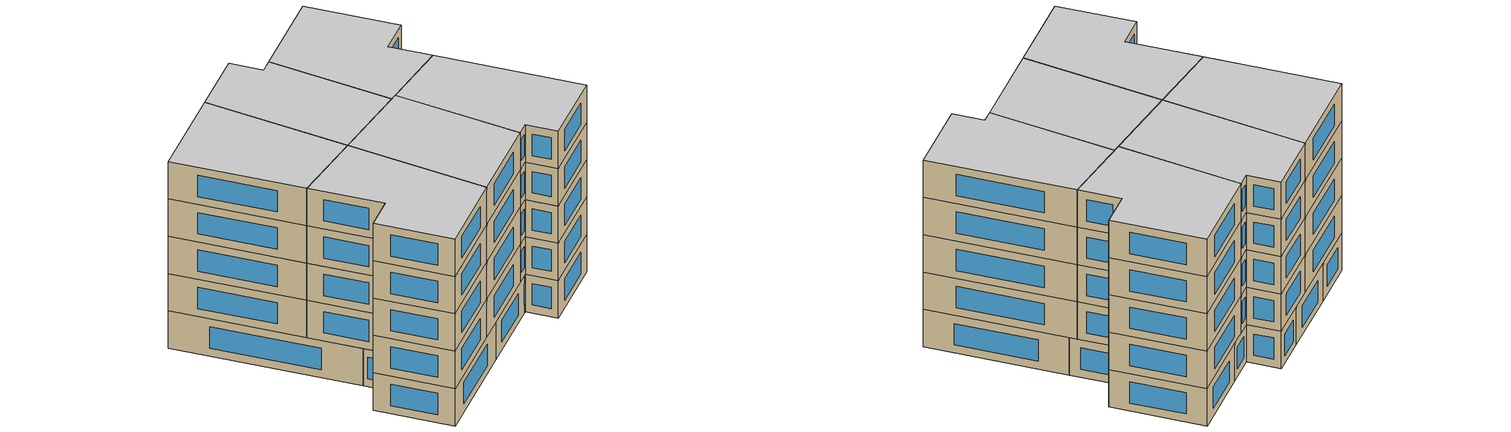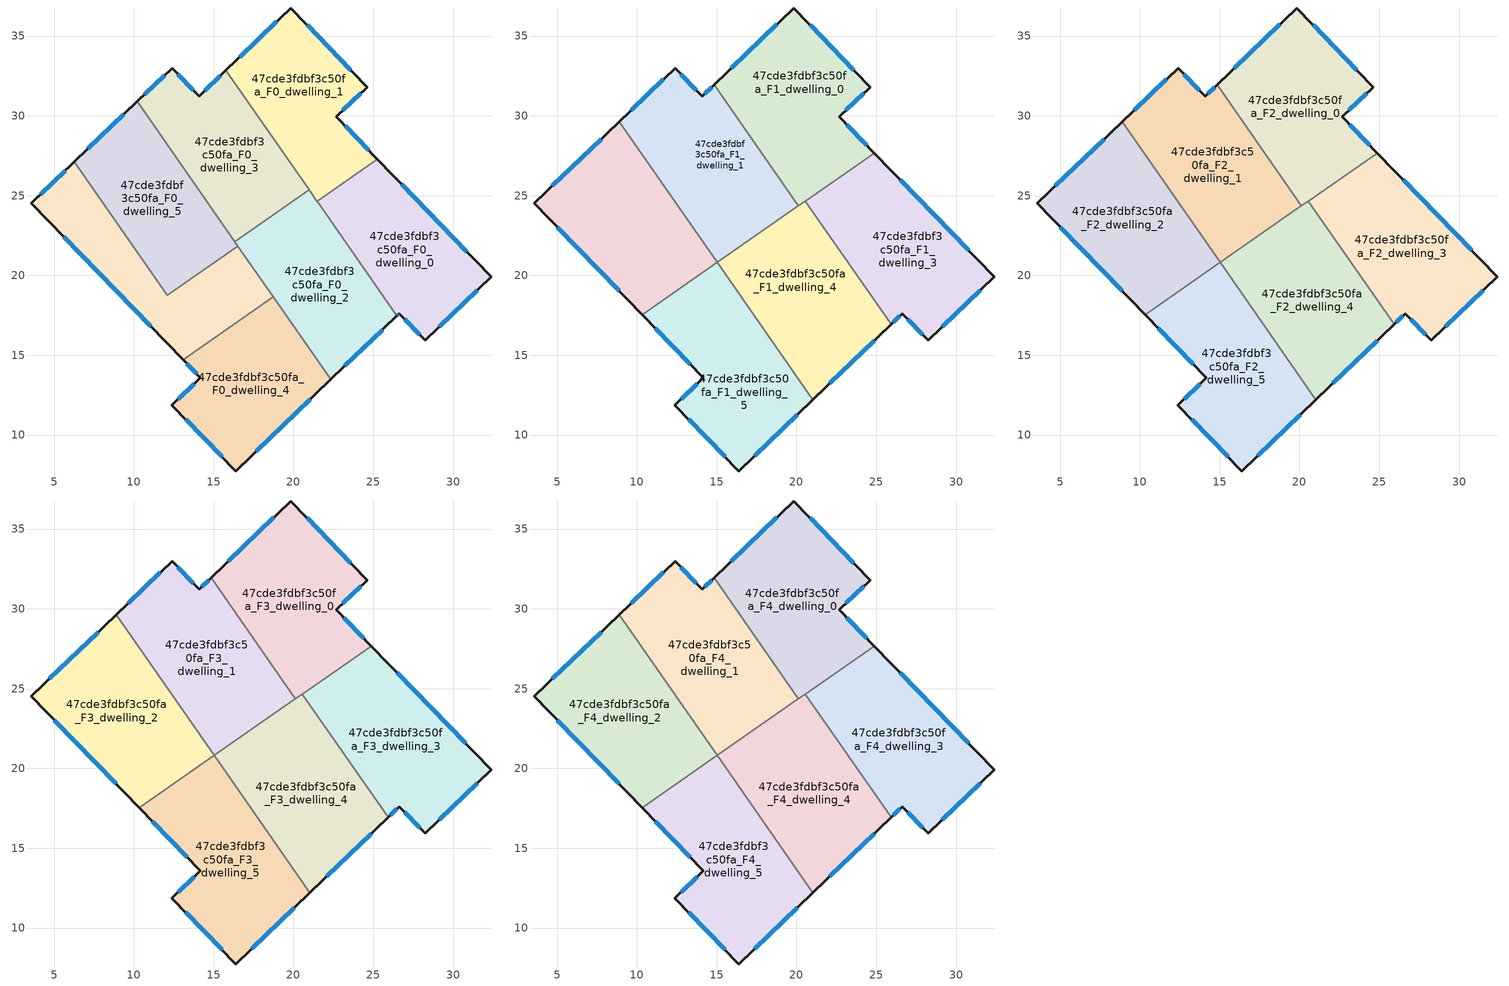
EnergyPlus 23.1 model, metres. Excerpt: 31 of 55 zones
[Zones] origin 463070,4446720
47cde3fdbf3c50fa_F0_dwelling_0
 floor ground (EU_floor_Construction): 25.25,27.29 32.39,19.92 28.25,15.94 26.63,17.61 26.48,17.47 21.47,24.66 z0
 wall outside (EU_wall_Construction): 26.48,17.47 26.63,17.61 28.25,15.94 32.39,19.92 25.25,27.29 z0:3
 wall to 47cde3fdbf3c50fa_F0_dwelling_1 (EU_wall_Construction): 25.25,27.29 21.47,24.66 z0:3
 wall to 47cde3fdbf3c50fa_F0_dwelling_2 (EU_wall_Construction): 21.47,24.66 26.48,17.47 z0:3
 window (EU_Window_Construction): 26.98,17.25 27.9,16.3 / 26.51,17.5 26.6,17.58 / 30.86,21.49 26.78,25.71 / 29.14,16.79 31.5,19.06 z0.64:2.36
47cde3fdbf3c50fa_F0_dwelling_1
 floor ground (EU_floor_Construction): 24.62,31.81 22.68,29.94 25.25,27.29 21.47,24.66 15.77,32.85 19.83,36.76 z0
 wall outside (EU_wall_Construction): 25.25,27.29 22.68,29.94 24.62,31.81 19.83,36.76 15.77,32.85 z0:3
 wall to 47cde3fdbf3c50fa_F0_dwelling_3 (EU_wall_Construction): 15.77,32.85 20.99,25.36 z0:3
 wall to 47cde3fdbf3c50fa_F0_dwelling_2 (EU_wall_Construction): 20.98,25.36 21.47,24.65 z0:3
 window (EU_Window_Construction): 18.96,35.92 16.64,33.69 / 23.6,32.87 20.86,35.7 / 23.1,30.34 24.21,31.41 / 24.7,27.85 23.23,29.37 z0.64:2.36
47cde3fdbf3c50fa_F0_dwelling_2
 floor ground (EU_floor_Construction): 20.98,25.36 26.48,17.47 22.34,13.48 16.33,22.12 z0
 wall outside (EU_wall_Construction): 22.34,13.48 26.48,17.47 z0:3
 wall to 47cde3fdbf3c50fa_F0_dwelling_3 (EU_wall_Construction): 20.98,25.36 16.33,22.12 z0:3
 wall to 47cde3fdbf3c50fa_F0_dwelling_4 (EU_wall_Construction): 18.74,18.66 22.34,13.48 z0:3
 wall to 47cde3fdbf3c50fa_F0_dwelling_6 (EU_wall_Construction): 16.52,21.84 18.74,18.66 z0:3
 wall to 47cde3fdbf3c50fa_F0_dwelling_5 (EU_wall_Construction): 16.33,22.12 16.52,21.84 z0:3
 window (EU_Window_Construction): 23.23,14.34 25.59,16.61 z0.64:2.36
 ceiling adiabatic (EU_roof_Construction): 25.92,16.93 20.55,24.66 16.52,21.85 22.34,13.48 z3
47cde3fdbf3c50fa_F0_dwelling_3
 floor ground (EU_floor_Construction): 15.77,32.85 20.98,25.36 16.33,22.12 10.21,30.9 12.39,33 14.1,31.24 z0
 wall outside (EU_wall_Construction): 15.77,32.85 14.1,31.24 12.39,33 10.21,30.9 z0:3
 wall to 47cde3fdbf3c50fa_F0_dwelling_5 (EU_wall_Construction): 10.21,30.9 16.33,22.12 z0:3
 window (EU_Window_Construction): 11.93,32.55 10.68,31.35 / 13.73,31.61 12.76,32.62 / 15.41,32.5 14.45,31.58 z0.64:2.36
47cde3fdbf3c50fa_F0_dwelling_4
 floor ground (EU_floor_Construction): 18.74,18.66 22.34,13.48 16.38,7.75 12.38,11.88 14.17,13.6 13.08,14.72 z0
 wall outside (EU_wall_Construction): 13.08,14.72 14.17,13.6 12.38,11.88 16.38,7.75 22.34,13.48 z0:3
 wall to 47cde3fdbf3c50fa_F0_dwelling_6 (EU_wall_Construction): 18.74,18.66 13.08,14.72 z0:3
 window (EU_Window_Construction): 17.66,8.98 21.06,12.26 / 13.24,10.99 15.53,8.63 / 13.79,13.23 12.77,12.25 / 13.32,14.48 13.94,13.84 z0.64:2.36
47cde3fdbf3c50fa_F0_dwelling_5
 floor ground (EU_floor_Construction): 10.21,30.9 16.52,21.84 12.1,18.77 6.28,27.13 z0
 wall outside (EU_wall_Construction): 10.21,30.9 6.28,27.13 z0:3
 wall to 47cde3fdbf3c50fa_F0_dwelling_6 (EU_wall_Construction): 6.28,27.13 12.1,18.77 16.52,21.84 z0:3
 window (EU_Window_Construction): 9.37,30.09 7.12,27.94 z0.64:2.36
47cde3fdbf3c50fa_F0_dwelling_6
 floor ground (EU_floor_Construction): 16.52,21.84 18.74,18.66 13.08,14.72 3.57,24.53 6.28,27.13 12.1,18.77 z0
 wall outside (EU_wall_Construction): 6.28,27.13 3.57,24.53 13.08,14.72 z0:3
 window (EU_Window_Construction): 5.61,22.43 11.05,16.82 / 5.7,26.57 4.15,25.09 z0.64:2.36
 ceiling adiabatic (EU_roof_Construction): 18.74,18.66 16.52,21.84 15.05,20.82 17.27,17.63 z3; 12.1,18.77 6.28,27.13 3.57,24.53 10.34,17.55 z3
47cde3fdbf3c50fa_F1_dwelling_0
 floor to 47cde3fdbf3c50fa_F0_dwelling_1 (EU_floor_Construction): 24.62,31.81 22.68,29.94 24.88,27.67 21.17,25.09 15.77,32.85 19.83,36.76 z3
 floor to 47cde3fdbf3c50fa_F0_dwelling_3 (EU_floor_Construction): 15.77,32.85 20.98,25.36 19.94,24.63 14.84,31.95 z3
 floor to 47cde3fdbf3c50fa_F0_dwelling_2 (EU_floor_Construction): 20.98,25.36 21.17,25.09 20.12,24.36 19.94,24.63 z3
 wall outside (EU_wall_Construction): 24.88,27.67 22.68,29.94 24.62,31.81 19.83,36.76 14.84,31.95 z3:6
 wall to 47cde3fdbf3c50fa_F1_dwelling_1 (EU_wall_Construction): 14.84,31.95 20.12,24.36 z3:6
 wall to 47cde3fdbf3c50fa_F1_dwelling_3 (EU_wall_Construction): 20.55,24.65 24.88,27.67 z3:6
 wall to 47cde3fdbf3c50fa_F1_dwelling_4 (EU_wall_Construction): 20.12,24.36 20.55,24.65 z3:6
 window (EU_Window_Construction): 24.41,28.16 23.15,29.45 / 18.76,35.73 15.91,32.98 / 23.6,32.87 20.86,35.7 / 23.1,30.34 24.21,31.41 z3.64:5.36
47cde3fdbf3c50fa_F1_dwelling_1
 floor to 47cde3fdbf3c50fa_F0_dwelling_3 (EU_floor_Construction): 14.84,31.95 19.94,24.63 16.33,22.12 10.21,30.9 12.39,33 14.1,31.24 z3
 floor to 47cde3fdbf3c50fa_F0_dwelling_5 (EU_floor_Construction): 10.21,30.9 16.52,21.85 15.04,20.82 8.9,29.64 z3
 floor to 47cde3fdbf3c50fa_F0_dwelling_2 (EU_floor_Construction): 19.94,24.63 20.12,24.36 16.52,21.85 16.33,22.12 z3
 wall outside (EU_wall_Construction): 14.84,31.95 14.1,31.24 12.39,33 8.9,29.64 z3:6
 wall to 47cde3fdbf3c50fa_F1_dwelling_2 (EU_wall_Construction): 8.9,29.64 15.04,20.82 z3:6
 wall to 47cde3fdbf3c50fa_F1_dwelling_4 (EU_wall_Construction): 15.05,20.82 20.12,24.36 z3:6
 window (EU_Window_Construction): 11.64,32.28 9.65,30.36 / 13.73,31.61 12.76,32.62 / 14.68,31.8 14.25,31.39 z3.64:5.36
47cde3fdbf3c50fa_F1_dwelling_2
 floor to 47cde3fdbf3c50fa_F0_dwelling_5 (EU_floor_Construction): 8.9,29.64 15.04,20.82 12.1,18.77 6.28,27.13 z3
 floor adiabatic (EU_floor_Construction): 6.28,27.13 12.1,18.77 10.34,17.55 3.57,24.53 z3
 wall outside (EU_wall_Construction): 8.9,29.64 3.57,24.53 10.34,17.55 z3:6
 wall to 47cde3fdbf3c50fa_F1_dwelling_5 (EU_wall_Construction): 10.34,17.55 15.04,20.82 z3:6
 window (EU_Window_Construction): 5.02,23.03 8.89,19.04 / 7.76,28.55 4.71,25.62 z3.64:5.36
47cde3fdbf3c50fa_F1_dwelling_3
 floor to 47cde3fdbf3c50fa_F0_dwelling_0 (EU_floor_Construction): 25.25,27.29 32.39,19.92 28.25,15.94 26.63,17.61 26.48,17.47 21.47,24.66 z3
 floor to 47cde3fdbf3c50fa_F0_dwelling_2 (EU_floor_Construction): 21.17,25.09 26.48,17.47 25.92,16.93 20.55,24.66 z3
 floor to 47cde3fdbf3c50fa_F0_dwelling_1 (EU_floor_Construction): 24.88,27.67 25.25,27.29 21.47,24.66 21.17,25.09 z3
 wall outside (EU_wall_Construction): 25.92,16.93 26.63,17.61 28.25,15.94 32.39,19.92 24.88,27.67 z3:6
 wall to 47cde3fdbf3c50fa_F1_dwelling_4 (EU_wall_Construction): 20.55,24.66 25.92,16.93 z3:6
 window (EU_Window_Construction): 30.78,21.58 26.49,26.01 / 29.14,16.79 31.5,19.06 / 26.98,17.25 27.9,16.3 / 26.08,17.08 26.48,17.47 z3.64:5.36
47cde3fdbf3c50fa_F1_dwelling_4
 floor to 47cde3fdbf3c50fa_F0_dwelling_4 (EU_floor_Construction): 18.74,18.66 22.34,13.48 21.03,12.23 17.27,17.63 z3
 floor adiabatic (EU_floor_Construction): 20.55,24.66 25.92,16.93 21.03,12.23 22.34,13.48 18.74,18.66 17.27,17.63 15.05,20.82 z3
 wall outside (EU_wall_Construction): 21.03,12.23 25.92,16.93 z3:6
 wall to 47cde3fdbf3c50fa_F1_dwelling_5 (EU_wall_Construction): 15.05,20.82 21.03,12.23 z3:6
 window (EU_Window_Construction): 22.08,13.23 24.88,15.92 z3.64:5.36
47cde3fdbf3c50fa_F1_dwelling_5
 floor to 47cde3fdbf3c50fa_F0_dwelling_4 (EU_floor_Construction): 17.27,17.63 21.03,12.23 16.38,7.75 12.38,11.88 14.17,13.6 13.08,14.72 z3
 floor to 47cde3fdbf3c50fa_F0_dwelling_6 (EU_floor_Construction): 15.05,20.82 17.27,17.63 13.08,14.72 10.34,17.55 z3
 wall outside (EU_wall_Construction): 10.34,17.55 14.17,13.6 12.38,11.88 16.38,7.75 21.03,12.23 z3:6
 window (EU_Window_Construction): 11.16,16.7 13.35,14.44 / 17.38,8.71 20.04,11.27 / 13.24,10.99 15.53,8.63 / 13.79,13.23 12.77,12.25 z3.64:5.36
47cde3fdbf3c50fa_F2_dwelling_0
 floor to 47cde3fdbf3c50fa_F1_dwelling_0 (EU_floor_Construction): 24.62,31.81 22.68,29.94 24.88,27.67 20.12,24.36 14.84,31.95 19.83,36.76 z6
 wall outside (EU_wall_Construction): 24.88,27.67 22.68,29.94 24.62,31.81 19.83,36.76 14.84,31.95 z6:9
 wall to 47cde3fdbf3c50fa_F2_dwelling_1 (EU_wall_Construction): 14.84,31.95 20.12,24.36 z6:9
 wall to 47cde3fdbf3c50fa_F2_dwelling_3 (EU_wall_Construction): 20.55,24.65 24.88,27.67 z6:9
 wall to 47cde3fdbf3c50fa_F2_dwelling_4 (EU_wall_Construction): 20.12,24.36 20.55,24.65 z6:9
 window (EU_Window_Construction): 24.41,28.16 23.15,29.45 / 18.76,35.73 15.91,32.98 / 23.6,32.87 20.86,35.7 / 23.1,30.34 24.21,31.41 z6.64:8.36
47cde3fdbf3c50fa_F2_dwelling_1
 floor to 47cde3fdbf3c50fa_F1_dwelling_1 (EU_floor_Construction): 14.84,31.95 20.12,24.36 15.04,20.82 8.9,29.64 12.39,33 14.1,31.24 z6
 wall outside (EU_wall_Construction): 14.84,31.95 14.1,31.24 12.39,33 8.9,29.64 z6:9
 wall to 47cde3fdbf3c50fa_F2_dwelling_2 (EU_wall_Construction): 8.9,29.64 15.04,20.82 z6:9
 wall to 47cde3fdbf3c50fa_F2_dwelling_4 (EU_wall_Construction): 15.05,20.82 20.12,24.36 z6:9
 window (EU_Window_Construction): 11.64,32.28 9.65,30.36 / 13.73,31.61 12.76,32.62 / 14.68,31.8 14.25,31.39 z6.64:8.36
47cde3fdbf3c50fa_F2_dwelling_2
 floor to 47cde3fdbf3c50fa_F1_dwelling_2 (EU_floor_Construction): 8.9,29.64 15.04,20.82 10.34,17.55 3.57,24.53 z6
 wall outside (EU_wall_Construction): 8.9,29.64 3.57,24.53 10.34,17.55 z6:9
 wall to 47cde3fdbf3c50fa_F2_dwelling_5 (EU_wall_Construction): 10.34,17.55 15.04,20.82 z6:9
 window (EU_Window_Construction): 5.02,23.03 8.89,19.04 / 7.76,28.55 4.71,25.62 z6.64:8.36
47cde3fdbf3c50fa_F2_dwelling_3
 floor to 47cde3fdbf3c50fa_F1_dwelling_3 (EU_floor_Construction): 24.88,27.67 32.39,19.92 28.25,15.94 26.63,17.61 25.92,16.93 20.55,24.66 z6
 wall outside (EU_wall_Construction): 25.92,16.93 26.63,17.61 28.25,15.94 32.39,19.92 24.88,27.67 z6:9
 wall to 47cde3fdbf3c50fa_F2_dwelling_4 (EU_wall_Construction): 20.55,24.66 25.92,16.93 z6:9
 window (EU_Window_Construction): 30.78,21.58 26.49,26.01 / 29.14,16.79 31.5,19.06 / 26.98,17.25 27.9,16.3 / 26.08,17.08 26.48,17.47 z6.64:8.36
47cde3fdbf3c50fa_F2_dwelling_4
 floor to 47cde3fdbf3c50fa_F1_dwelling_4 (EU_floor_Construction): 20.55,24.66 25.92,16.93 21.03,12.23 15.05,20.82 z6
 wall outside (EU_wall_Construction): 21.03,12.23 25.92,16.93 z6:9
 wall to 47cde3fdbf3c50fa_F2_dwelling_5 (EU_wall_Construction): 15.05,20.82 21.03,12.23 z6:9
 window (EU_Window_Construction): 22.08,13.23 24.88,15.92 z6.64:8.36
47cde3fdbf3c50fa_F2_dwelling_5
 floor to 47cde3fdbf3c50fa_F1_dwelling_5 (EU_floor_Construction): 15.05,20.82 21.03,12.23 16.38,7.75 12.38,11.88 14.17,13.6 10.34,17.55 z6
 wall outside (EU_wall_Construction): 10.34,17.55 14.17,13.6 12.38,11.88 16.38,7.75 21.03,12.23 z6:9
 window (EU_Window_Construction): 11.16,16.7 13.35,14.44 / 17.38,8.71 20.04,11.27 / 13.24,10.99 15.53,8.63 / 13.79,13.23 12.77,12.25 z6.64:8.36
47cde3fdbf3c50fa_F3_dwelling_0
 floor to 47cde3fdbf3c50fa_F2_dwelling_0 (EU_floor_Construction): 24.62,31.81 22.68,29.94 24.88,27.67 20.12,24.36 14.84,31.95 19.83,36.76 z9
 wall outside (EU_wall_Construction): 24.88,27.67 22.68,29.94 24.62,31.81 19.83,36.76 14.84,31.95 z9:12
 wall to 47cde3fdbf3c50fa_F3_dwelling_1 (EU_wall_Construction): 14.84,31.95 20.12,24.36 z9:12
 wall to 47cde3fdbf3c50fa_F3_dwelling_3 (EU_wall_Construction): 20.55,24.65 24.88,27.67 z9:12
 wall to 47cde3fdbf3c50fa_F3_dwelling_4 (EU_wall_Construction): 20.12,24.36 20.55,24.65 z9:12
 window (EU_Window_Construction): 24.41,28.16 23.15,29.45 / 18.76,35.73 15.91,32.98 / 23.6,32.87 20.86,35.7 / 23.1,30.34 24.21,31.41 z9.64:11.36
47cde3fdbf3c50fa_F3_dwelling_1
 floor to 47cde3fdbf3c50fa_F2_dwelling_1 (EU_floor_Construction): 14.84,31.95 20.12,24.36 15.04,20.82 8.9,29.64 12.39,33 14.1,31.24 z9
 wall outside (EU_wall_Construction): 14.84,31.95 14.1,31.24 12.39,33 8.9,29.64 z9:12
 wall to 47cde3fdbf3c50fa_F3_dwelling_2 (EU_wall_Construction): 8.9,29.64 15.04,20.82 z9:12
 wall to 47cde3fdbf3c50fa_F3_dwelling_4 (EU_wall_Construction): 15.05,20.82 20.12,24.36 z9:12
 window (EU_Window_Construction): 11.64,32.28 9.65,30.36 / 13.73,31.61 12.76,32.62 / 14.68,31.8 14.25,31.39 z9.64:11.36
47cde3fdbf3c50fa_F3_dwelling_2
 floor to 47cde3fdbf3c50fa_F2_dwelling_2 (EU_floor_Construction): 8.9,29.64 15.04,20.82 10.34,17.55 3.57,24.53 z9
 wall outside (EU_wall_Construction): 8.9,29.64 3.57,24.53 10.34,17.55 z9:12
 wall to 47cde3fdbf3c50fa_F3_dwelling_5 (EU_wall_Construction): 10.34,17.55 15.04,20.82 z9:12
 window (EU_Window_Construction): 5.02,23.03 8.89,19.04 / 7.76,28.55 4.71,25.62 z9.64:11.36
47cde3fdbf3c50fa_F3_dwelling_3
 floor to 47cde3fdbf3c50fa_F2_dwelling_3 (EU_floor_Construction): 24.88,27.67 32.39,19.92 28.25,15.94 26.63,17.61 25.92,16.93 20.55,24.66 z9
 wall outside (EU_wall_Construction): 25.92,16.93 26.63,17.61 28.25,15.94 32.39,19.92 24.88,27.67 z9:12
 wall to 47cde3fdbf3c50fa_F3_dwelling_4 (EU_wall_Construction): 20.55,24.66 25.92,16.93 z9:12
 window (EU_Window_Construction): 30.78,21.58 26.49,26.01 / 29.14,16.79 31.5,19.06 / 26.98,17.25 27.9,16.3 / 26.08,17.08 26.48,17.47 z9.64:11.36
47cde3fdbf3c50fa_F3_dwelling_4
 floor to 47cde3fdbf3c50fa_F2_dwelling_4 (EU_floor_Construction): 20.55,24.66 25.92,16.93 21.03,12.23 15.05,20.82 z9
 wall outside (EU_wall_Construction): 21.03,12.23 25.92,16.93 z9:12
 wall to 47cde3fdbf3c50fa_F3_dwelling_5 (EU_wall_Construction): 15.05,20.82 21.03,12.23 z9:12
 window (EU_Window_Construction): 22.08,13.23 24.88,15.92 z9.64:11.36
47cde3fdbf3c50fa_F3_dwelling_5
 floor to 47cde3fdbf3c50fa_F2_dwelling_5 (EU_floor_Construction): 15.05,20.82 21.03,12.23 16.38,7.75 12.38,11.88 14.17,13.6 10.34,17.55 z9
 wall outside (EU_wall_Construction): 10.34,17.55 14.17,13.6 12.38,11.88 16.38,7.75 21.03,12.23 z9:12
 window (EU_Window_Construction): 11.16,16.7 13.35,14.44 / 17.38,8.71 20.04,11.27 / 13.24,10.99 15.53,8.63 / 13.79,13.23 12.77,12.25 z9.64:11.36
47cde3fdbf3c50fa_F4_dwelling_0
 floor to 47cde3fdbf3c50fa_F3_dwelling_0 (EU_floor_Construction): 24.62,31.81 22.68,29.94 24.88,27.67 20.12,24.36 14.84,31.95 19.83,36.76 z12
 wall outside (EU_wall_Construction): 24.88,27.67 22.68,29.94 24.62,31.81 19.83,36.76 14.84,31.95 z12:15
 wall to 47cde3fdbf3c50fa_F4_dwelling_1 (EU_wall_Construction): 14.84,31.95 20.12,24.36 z12:15
 wall to 47cde3fdbf3c50fa_F4_dwelling_3 (EU_wall_Construction): 20.55,24.65 24.88,27.67 z12:15
 wall to 47cde3fdbf3c50fa_F4_dwelling_4 (EU_wall_Construction): 20.12,24.36 20.55,24.65 z12:15
 window (EU_Window_Construction): 24.41,28.16 23.15,29.45 / 18.76,35.73 15.91,32.98 / 23.6,32.87 20.86,35.7 / 23.1,30.34 24.21,31.41 z12.64:14.36
 ceiling to 47cde3fdbf3c50fa_F5_dwelling_0 (EU_floor_Construction): 24.88,27.67 22.68,29.94 24.62,31.81 19.83,36.76 14.84,31.95 20.12,24.36 z15
47cde3fdbf3c50fa_F4_dwelling_1
 floor to 47cde3fdbf3c50fa_F3_dwelling_1 (EU_floor_Construction): 14.84,31.95 20.12,24.36 15.04,20.82 8.9,29.64 12.39,33 14.1,31.24 z12
 wall outside (EU_wall_Construction): 14.84,31.95 14.1,31.24 12.39,33 8.9,29.64 z12:15
 wall to 47cde3fdbf3c50fa_F4_dwelling_2 (EU_wall_Construction): 8.9,29.64 15.04,20.82 z12:15
 wall to 47cde3fdbf3c50fa_F4_dwelling_4 (EU_wall_Construction): 15.05,20.82 20.12,24.36 z12:15
 window (EU_Window_Construction): 11.64,32.28 9.65,30.36 / 13.73,31.61 12.76,32.62 / 14.68,31.8 14.25,31.39 z12.64:14.36
 ceiling to 47cde3fdbf3c50fa_F5_dwelling_1 (EU_floor_Construction): 20.12,24.36 14.84,31.95 14.1,31.24 12.39,33 8.9,29.64 15.04,20.82 z15
47cde3fdbf3c50fa_F4_dwelling_2
 floor to 47cde3fdbf3c50fa_F3_dwelling_2 (EU_floor_Construction): 8.9,29.64 15.04,20.82 10.34,17.55 3.57,24.53 z12
 wall outside (EU_wall_Construction): 8.9,29.64 3.57,24.53 10.34,17.55 z12:15
 wall to 47cde3fdbf3c50fa_F4_dwelling_5 (EU_wall_Construction): 10.34,17.55 15.04,20.82 z12:15
 window (EU_Window_Construction): 5.02,23.03 8.89,19.04 / 7.76,28.55 4.71,25.62 z12.64:14.36
 ceiling to 47cde3fdbf3c50fa_F5_dwelling_2 (EU_floor_Construction): 15.04,20.82 8.9,29.64 3.57,24.53 10.34,17.55 z15
47cde3fdbf3c50fa_F4_dwelling_3
 floor to 47cde3fdbf3c50fa_F3_dwelling_3 (EU_floor_Construction): 24.88,27.67 32.39,19.92 28.25,15.94 26.63,17.61 25.92,16.93 20.55,24.66 z12
 wall outside (EU_wall_Construction): 25.92,16.93 26.63,17.61 28.25,15.94 32.39,19.92 24.88,27.67 z12:15
 wall to 47cde3fdbf3c50fa_F4_dwelling_4 (EU_wall_Construction): 20.55,24.66 25.92,16.93 z12:15
 window (EU_Window_Construction): 30.78,21.58 26.49,26.01 / 29.14,16.79 31.5,19.06 / 26.98,17.25 27.9,16.3 / 26.08,17.08 26.48,17.47 z12.64:14.36
 ceiling to 47cde3fdbf3c50fa_F5_dwelling_3 (EU_floor_Construction): 32.39,19.92 24.88,27.67 20.55,24.66 25.92,16.93 26.63,17.61 28.25,15.94 z15
47cde3fdbf3c50fa_F4_dwelling_4
 floor to 47cde3fdbf3c50fa_F3_dwelling_4 (EU_floor_Construction): 20.55,24.66 25.92,16.93 21.03,12.23 15.05,20.82 z12
 wall outside (EU_wall_Construction): 21.03,12.23 25.92,16.93 z12:15
 wall to 47cde3fdbf3c50fa_F4_dwelling_5 (EU_wall_Construction): 15.05,20.82 21.03,12.23 z12:15
 window (EU_Window_Construction): 22.08,13.23 24.88,15.92 z12.64:14.36
 ceiling to 47cde3fdbf3c50fa_F5_dwelling_4 (EU_floor_Construction): 25.92,16.93 20.55,24.66 15.05,20.82 21.03,12.23 z15
47cde3fdbf3c50fa_F4_dwelling_5
 floor to 47cde3fdbf3c50fa_F3_dwelling_5 (EU_floor_Construction): 15.05,20.82 21.03,12.23 16.38,7.75 12.38,11.88 14.17,13.6 10.34,17.55 z12
 wall outside (EU_wall_Construction): 10.34,17.55 14.17,13.6 12.38,11.88 16.38,7.75 21.03,12.23 z12:15
 window (EU_Window_Construction): 11.16,16.7 13.35,14.44 / 17.38,8.71 20.04,11.27 / 13.24,10.99 15.53,8.63 / 13.79,13.23 12.77,12.25 z12.64:14.36
 ceiling to 47cde3fdbf3c50fa_F5_dwelling_5 (EU_floor_Construction): 21.03,12.23 15.05,20.82 10.34,17.55 14.17,13.6 12.38,11.88 16.38,7.75 z15
[Building]
EU S2 Campaign: North Axis=0; Terrain=City; Solar Distribution=FullExterior
[Site:Location]
Yerevan-Zvartnots.Intl.AP: Latitude=40.15; Longitude=44.383; Time Zone=4; Elevation=854
[SizingPeriod:WeatherFileDays]
AnnualSizingPeriod: Begin Month=1; Begin Day of Month=1; End Month=12; End Day of Month=31; Day of Week for Start Day=Monday; Use Weather File Daylight Saving Period=No; Use Weather File Rain and Snow Indicators=No
[MATERIAL]
EU_InternalMass_Material: Roughness=MediumRough; Thickness=0.1; Conductivity=1; Density=1800; Specific Heat=900; Thermal Absorptance=0.9; Solar Absorptance=0.7; Visible Absorptance=0.7
[MATERIAL:NOMASS] Roughness=MediumRough; Thermal Absorptance=0.9; Solar Absorptance=0.7; Visible Absorptance=0.7
Name | Thermal Resistance
EU_wall_NoMass | 1.05043
EU_roof_NoMass | 1.45357
EU_floor_NoMass | 0.478065
[WINDOWMATERIAL:SIMPLEGLAZINGSYSTEM]
EU_Window_SimpleGlazing: UFactor=2.5566; Solar Heat Gain Coefficient=0.75; Visible Transmittance=0.75
[CONSTRUCTION]
EU_wall_Construction: EU_wall_NoMass
EU_roof_Construction: EU_roof_NoMass
EU_floor_Construction: EU_floor_NoMass
EU_Window_Construction: EU_Window_SimpleGlazing
EU_InternalMass_Construction: EU_InternalMass_Material
[ZONE] Type=1; Multiplier=1; Ceiling Height=autocalculate; Floor Area=autocalculate; Part of Total Floor Area=Yes
Name | Volume
47cde3fdbf3c50fa_F0_dwelling_0 | 171.375
47cde3fdbf3c50fa_F1_dwelling_0; 47cde3fdbf3c50fa_F2_dwelling_0; 47cde3fdbf3c50fa_F3_dwelling_0; 47cde3fdbf3c50fa_F4_dwelling_0 | 199.947
47cde3fdbf3c50fa_F0_dwelling_1 | 171.37
47cde3fdbf3c50fa_F1_dwelling_1; 47cde3fdbf3c50fa_F2_dwelling_1; 47cde3fdbf3c50fa_F3_dwelling_1; 47cde3fdbf3c50fa_F4_dwelling_1 | 199.938
47cde3fdbf3c50fa_F0_dwelling_2 | 171.363
47cde3fdbf3c50fa_F1_dwelling_2; 47cde3fdbf3c50fa_F2_dwelling_2; 47cde3fdbf3c50fa_F3_dwelling_2; 47cde3fdbf3c50fa_F4_dwelling_2; 47cde3fdbf3c50fa_F1_dwelling_3; 47cde3fdbf3c50fa_F2_dwelling_3; 47cde3fdbf3c50fa_F3_dwelling_3; 47cde3fdbf3c50fa_F4_dwelling_3 | 199.953
47cde3fdbf3c50fa_F0_dwelling_3 | 171.38
47cde3fdbf3c50fa_F0_dwelling_4; 47cde3fdbf3c50fa_F0_dwelling_6 | 171.381
47cde3fdbf3c50fa_F1_dwelling_4; 47cde3fdbf3c50fa_F2_dwelling_4; 47cde3fdbf3c50fa_F3_dwelling_4; 47cde3fdbf3c50fa_F4_dwelling_4 | 199.942
47cde3fdbf3c50fa_F0_dwelling_5 | 171.379
47cde3fdbf3c50fa_F1_dwelling_5; 47cde3fdbf3c50fa_F2_dwelling_5; 47cde3fdbf3c50fa_F3_dwelling_5; 47cde3fdbf3c50fa_F4_dwelling_5 | 199.928
[INTERNALMASS] Construction=EU_InternalMass_Construction
Name | Zone or ZoneList | Surface Area
47cde3fdbf3c50fa_F0_dwelling_0_EU_InternalMass | 47cde3fdbf3c50fa_F0_dwelling_0 | 57.1243
47cde3fdbf3c50fa_F0_dwelling_1_EU_InternalMass | 47cde3fdbf3c50fa_F0_dwelling_1 | 57.1245
47cde3fdbf3c50fa_F0_dwelling_2_EU_InternalMass | 47cde3fdbf3c50fa_F0_dwelling_2 | 57.1223
47cde3fdbf3c50fa_F0_dwelling_3_EU_InternalMass | 47cde3fdbf3c50fa_F0_dwelling_3 | 57.127
47cde3fdbf3c50fa_F0_dwelling_4_EU_InternalMass | 47cde3fdbf3c50fa_F0_dwelling_4 | 57.1299
47cde3fdbf3c50fa_F0_dwelling_5_EU_InternalMass | 47cde3fdbf3c50fa_F0_dwelling_5 | 57.1241
47cde3fdbf3c50fa_F0_dwelling_6_EU_InternalMass | 47cde3fdbf3c50fa_F0_dwelling_6 | 57.1271
47cde3fdbf3c50fa_F1_dwelling_0_EU_InternalMass | 47cde3fdbf3c50fa_F1_dwelling_0 | 66.649
47cde3fdbf3c50fa_F1_dwelling_1_EU_InternalMass | 47cde3fdbf3c50fa_F1_dwelling_1 | 66.6462
47cde3fdbf3c50fa_F1_dwelling_2_EU_InternalMass | 47cde3fdbf3c50fa_F1_dwelling_2 | 66.651
47cde3fdbf3c50fa_F1_dwelling_3_EU_InternalMass | 47cde3fdbf3c50fa_F1_dwelling_3 | 66.6509
47cde3fdbf3c50fa_F1_dwelling_4_EU_InternalMass | 47cde3fdbf3c50fa_F1_dwelling_4 | 66.6474
47cde3fdbf3c50fa_F1_dwelling_5_EU_InternalMass | 47cde3fdbf3c50fa_F1_dwelling_5 | 66.6427
47cde3fdbf3c50fa_F2_dwelling_0_EU_InternalMass | 47cde3fdbf3c50fa_F2_dwelling_0 | 66.649
47cde3fdbf3c50fa_F2_dwelling_1_EU_InternalMass | 47cde3fdbf3c50fa_F2_dwelling_1 | 66.6462
47cde3fdbf3c50fa_F2_dwelling_2_EU_InternalMass | 47cde3fdbf3c50fa_F2_dwelling_2 | 66.651
47cde3fdbf3c50fa_F2_dwelling_3_EU_InternalMass | 47cde3fdbf3c50fa_F2_dwelling_3 | 66.6509
47cde3fdbf3c50fa_F2_dwelling_4_EU_InternalMass | 47cde3fdbf3c50fa_F2_dwelling_4 | 66.6474
47cde3fdbf3c50fa_F2_dwelling_5_EU_InternalMass | 47cde3fdbf3c50fa_F2_dwelling_5 | 66.6427
47cde3fdbf3c50fa_F3_dwelling_0_EU_InternalMass | 47cde3fdbf3c50fa_F3_dwelling_0 | 66.649
47cde3fdbf3c50fa_F3_dwelling_1_EU_InternalMass | 47cde3fdbf3c50fa_F3_dwelling_1 | 66.6462
47cde3fdbf3c50fa_F3_dwelling_2_EU_InternalMass | 47cde3fdbf3c50fa_F3_dwelling_2 | 66.651
47cde3fdbf3c50fa_F3_dwelling_3_EU_InternalMass | 47cde3fdbf3c50fa_F3_dwelling_3 | 66.6509
47cde3fdbf3c50fa_F3_dwelling_4_EU_InternalMass | 47cde3fdbf3c50fa_F3_dwelling_4 | 66.6474
47cde3fdbf3c50fa_F3_dwelling_5_EU_InternalMass | 47cde3fdbf3c50fa_F3_dwelling_5 | 66.6427
47cde3fdbf3c50fa_F4_dwelling_0_EU_InternalMass | 47cde3fdbf3c50fa_F4_dwelling_0 | 66.649
47cde3fdbf3c50fa_F4_dwelling_1_EU_InternalMass | 47cde3fdbf3c50fa_F4_dwelling_1 | 66.6462
47cde3fdbf3c50fa_F4_dwelling_2_EU_InternalMass | 47cde3fdbf3c50fa_F4_dwelling_2 | 66.651
47cde3fdbf3c50fa_F4_dwelling_3_EU_InternalMass | 47cde3fdbf3c50fa_F4_dwelling_3 | 66.6509
47cde3fdbf3c50fa_F4_dwelling_4_EU_InternalMass | 47cde3fdbf3c50fa_F4_dwelling_4 | 66.6474
47cde3fdbf3c50fa_F4_dwelling_5_EU_InternalMass | 47cde3fdbf3c50fa_F4_dwelling_5 | 66.6427
[OTHEREQUIPMENT] Fuel Type=Electricity; Design Level Calculation Method=Watts/Area; Power per Zone Floor Area=1; Fraction Latent=0; Fraction Radiant=0; Fraction Lost=0; Carbon Dioxide Generation Rate=0; EndUse Subcategory=EU_Step8_InternalGains
Name | Zone or ZoneList or Space or SpaceList | Schedule
EU_Step8_InternalGain_47cde3fdbf3c50fa_F0_dwelling_0_f000 | 47cde3fdbf3c50fa_F0_dwelling_0 | EU_Step8_GainSchedule_47cde3fdbf3c50fa_F0_dwelling_0_f000
EU_Step8_InternalGain_47cde3fdbf3c50fa_F0_dwelling_1_f000 | 47cde3fdbf3c50fa_F0_dwelling_1 | EU_Step8_GainSchedule_47cde3fdbf3c50fa_F0_dwelling_1_f000
EU_Step8_InternalGain_47cde3fdbf3c50fa_F0_dwelling_2_f000 | 47cde3fdbf3c50fa_F0_dwelling_2 | EU_Step8_GainSchedule_47cde3fdbf3c50fa_F0_dwelling_2_f000
EU_Step8_InternalGain_47cde3fdbf3c50fa_F0_dwelling_3_f000 | 47cde3fdbf3c50fa_F0_dwelling_3 | EU_Step8_GainSchedule_47cde3fdbf3c50fa_F0_dwelling_3_f000
EU_Step8_InternalGain_47cde3fdbf3c50fa_F0_dwelling_4_f000 | 47cde3fdbf3c50fa_F0_dwelling_4 | EU_Step8_GainSchedule_47cde3fdbf3c50fa_F0_dwelling_4_f000
EU_Step8_InternalGain_47cde3fdbf3c50fa_F0_dwelling_5_f000 | 47cde3fdbf3c50fa_F0_dwelling_5 | EU_Step8_GainSchedule_47cde3fdbf3c50fa_F0_dwelling_5_f000
EU_Step8_InternalGain_47cde3fdbf3c50fa_F0_dwelling_6_f000 | 47cde3fdbf3c50fa_F0_dwelling_6 | EU_Step8_GainSchedule_47cde3fdbf3c50fa_F0_dwelling_6_f000
EU_Step8_InternalGain_47cde3fdbf3c50fa_F1_dwelling_0_f000 | 47cde3fdbf3c50fa_F1_dwelling_0 | EU_Step8_GainSchedule_47cde3fdbf3c50fa_F1_dwelling_0_f000
EU_Step8_InternalGain_47cde3fdbf3c50fa_F1_dwelling_1_f000 | 47cde3fdbf3c50fa_F1_dwelling_1 | EU_Step8_GainSchedule_47cde3fdbf3c50fa_F1_dwelling_1_f000
EU_Step8_InternalGain_47cde3fdbf3c50fa_F1_dwelling_2_f000 | 47cde3fdbf3c50fa_F1_dwelling_2 | EU_Step8_GainSchedule_47cde3fdbf3c50fa_F1_dwelling_2_f000
EU_Step8_InternalGain_47cde3fdbf3c50fa_F1_dwelling_3_f000 | 47cde3fdbf3c50fa_F1_dwelling_3 | EU_Step8_GainSchedule_47cde3fdbf3c50fa_F1_dwelling_3_f000
EU_Step8_InternalGain_47cde3fdbf3c50fa_F1_dwelling_4_f000 | 47cde3fdbf3c50fa_F1_dwelling_4 | EU_Step8_GainSchedule_47cde3fdbf3c50fa_F1_dwelling_4_f000
EU_Step8_InternalGain_47cde3fdbf3c50fa_F1_dwelling_5_f000 | 47cde3fdbf3c50fa_F1_dwelling_5 | EU_Step8_GainSchedule_47cde3fdbf3c50fa_F1_dwelling_5_f000
EU_Step8_InternalGain_47cde3fdbf3c50fa_F2_dwelling_0_f000 | 47cde3fdbf3c50fa_F2_dwelling_0 | EU_Step8_GainSchedule_47cde3fdbf3c50fa_F2_dwelling_0_f000
EU_Step8_InternalGain_47cde3fdbf3c50fa_F2_dwelling_1_f000 | 47cde3fdbf3c50fa_F2_dwelling_1 | EU_Step8_GainSchedule_47cde3fdbf3c50fa_F2_dwelling_1_f000
EU_Step8_InternalGain_47cde3fdbf3c50fa_F2_dwelling_2_f000 | 47cde3fdbf3c50fa_F2_dwelling_2 | EU_Step8_GainSchedule_47cde3fdbf3c50fa_F2_dwelling_2_f000
EU_Step8_InternalGain_47cde3fdbf3c50fa_F2_dwelling_3_f000 | 47cde3fdbf3c50fa_F2_dwelling_3 | EU_Step8_GainSchedule_47cde3fdbf3c50fa_F2_dwelling_3_f000
EU_Step8_InternalGain_47cde3fdbf3c50fa_F2_dwelling_4_f000 | 47cde3fdbf3c50fa_F2_dwelling_4 | EU_Step8_GainSchedule_47cde3fdbf3c50fa_F2_dwelling_4_f000
EU_Step8_InternalGain_47cde3fdbf3c50fa_F2_dwelling_5_f000 | 47cde3fdbf3c50fa_F2_dwelling_5 | EU_Step8_GainSchedule_47cde3fdbf3c50fa_F2_dwelling_5_f000
EU_Step8_InternalGain_47cde3fdbf3c50fa_F3_dwelling_0_f000 | 47cde3fdbf3c50fa_F3_dwelling_0 | EU_Step8_GainSchedule_47cde3fdbf3c50fa_F3_dwelling_0_f000
EU_Step8_InternalGain_47cde3fdbf3c50fa_F3_dwelling_1_f000 | 47cde3fdbf3c50fa_F3_dwelling_1 | EU_Step8_GainSchedule_47cde3fdbf3c50fa_F3_dwelling_1_f000
EU_Step8_InternalGain_47cde3fdbf3c50fa_F3_dwelling_2_f000 | 47cde3fdbf3c50fa_F3_dwelling_2 | EU_Step8_GainSchedule_47cde3fdbf3c50fa_F3_dwelling_2_f000
EU_Step8_InternalGain_47cde3fdbf3c50fa_F3_dwelling_3_f000 | 47cde3fdbf3c50fa_F3_dwelling_3 | EU_Step8_GainSchedule_47cde3fdbf3c50fa_F3_dwelling_3_f000
EU_Step8_InternalGain_47cde3fdbf3c50fa_F3_dwelling_4_f000 | 47cde3fdbf3c50fa_F3_dwelling_4 | EU_Step8_GainSchedule_47cde3fdbf3c50fa_F3_dwelling_4_f000
EU_Step8_InternalGain_47cde3fdbf3c50fa_F3_dwelling_5_f000 | 47cde3fdbf3c50fa_F3_dwelling_5 | EU_Step8_GainSchedule_47cde3fdbf3c50fa_F3_dwelling_5_f000
EU_Step8_InternalGain_47cde3fdbf3c50fa_F4_dwelling_0_f000 | 47cde3fdbf3c50fa_F4_dwelling_0 | EU_Step8_GainSchedule_47cde3fdbf3c50fa_F4_dwelling_0_f000
EU_Step8_InternalGain_47cde3fdbf3c50fa_F4_dwelling_1_f000 | 47cde3fdbf3c50fa_F4_dwelling_1 | EU_Step8_GainSchedule_47cde3fdbf3c50fa_F4_dwelling_1_f000
EU_Step8_InternalGain_47cde3fdbf3c50fa_F4_dwelling_2_f000 | 47cde3fdbf3c50fa_F4_dwelling_2 | EU_Step8_GainSchedule_47cde3fdbf3c50fa_F4_dwelling_2_f000
EU_Step8_InternalGain_47cde3fdbf3c50fa_F4_dwelling_3_f000 | 47cde3fdbf3c50fa_F4_dwelling_3 | EU_Step8_GainSchedule_47cde3fdbf3c50fa_F4_dwelling_3_f000
EU_Step8_InternalGain_47cde3fdbf3c50fa_F4_dwelling_4_f000 | 47cde3fdbf3c50fa_F4_dwelling_4 | EU_Step8_GainSchedule_47cde3fdbf3c50fa_F4_dwelling_4_f000
EU_Step8_InternalGain_47cde3fdbf3c50fa_F4_dwelling_5_f000 | 47cde3fdbf3c50fa_F4_dwelling_5 | EU_Step8_GainSchedule_47cde3fdbf3c50fa_F4_dwelling_5_f000
[ZONEVENTILATION:DESIGNFLOWRATE] Schedule=EU_AlwaysOn; Design Flow Rate Calculation Method=AirChanges/Hour; Air Changes per Hour=0.557805; Ventilation Type=Natural; Fan Pressure Rise=0; Fan Total Efficiency=1; Constant Term Coefficient=1; Temperature Term Coefficient=0; Velocity Term Coefficient=0; Velocity Squared Term Coefficient=0; Minimum Indoor Temperature=-100; Maximum Indoor Temperature=100; Delta Temperature=-100; Minimum Outdoor Temperature=-100; Maximum Outdoor Temperature=100; Maximum Wind Speed=40
Name | Zone or ZoneList or Space or SpaceList
EU_ConstantAir_47cde3fdbf3c50fa_F0_dwelling_0 | 47cde3fdbf3c50fa_F0_dwelling_0
EU_ConstantAir_47cde3fdbf3c50fa_F0_dwelling_1 | 47cde3fdbf3c50fa_F0_dwelling_1
EU_ConstantAir_47cde3fdbf3c50fa_F0_dwelling_2 | 47cde3fdbf3c50fa_F0_dwelling_2
EU_ConstantAir_47cde3fdbf3c50fa_F0_dwelling_3 | 47cde3fdbf3c50fa_F0_dwelling_3
EU_ConstantAir_47cde3fdbf3c50fa_F0_dwelling_4 | 47cde3fdbf3c50fa_F0_dwelling_4
EU_ConstantAir_47cde3fdbf3c50fa_F0_dwelling_5 | 47cde3fdbf3c50fa_F0_dwelling_5
EU_ConstantAir_47cde3fdbf3c50fa_F0_dwelling_6 | 47cde3fdbf3c50fa_F0_dwelling_6
EU_ConstantAir_47cde3fdbf3c50fa_F1_dwelling_0 | 47cde3fdbf3c50fa_F1_dwelling_0
EU_ConstantAir_47cde3fdbf3c50fa_F1_dwelling_1 | 47cde3fdbf3c50fa_F1_dwelling_1
EU_ConstantAir_47cde3fdbf3c50fa_F1_dwelling_2 | 47cde3fdbf3c50fa_F1_dwelling_2
EU_ConstantAir_47cde3fdbf3c50fa_F1_dwelling_3 | 47cde3fdbf3c50fa_F1_dwelling_3
EU_ConstantAir_47cde3fdbf3c50fa_F1_dwelling_4 | 47cde3fdbf3c50fa_F1_dwelling_4
EU_ConstantAir_47cde3fdbf3c50fa_F1_dwelling_5 | 47cde3fdbf3c50fa_F1_dwelling_5
EU_ConstantAir_47cde3fdbf3c50fa_F2_dwelling_0 | 47cde3fdbf3c50fa_F2_dwelling_0
EU_ConstantAir_47cde3fdbf3c50fa_F2_dwelling_1 | 47cde3fdbf3c50fa_F2_dwelling_1
EU_ConstantAir_47cde3fdbf3c50fa_F2_dwelling_2 | 47cde3fdbf3c50fa_F2_dwelling_2
EU_ConstantAir_47cde3fdbf3c50fa_F2_dwelling_3 | 47cde3fdbf3c50fa_F2_dwelling_3
EU_ConstantAir_47cde3fdbf3c50fa_F2_dwelling_4 | 47cde3fdbf3c50fa_F2_dwelling_4
EU_ConstantAir_47cde3fdbf3c50fa_F2_dwelling_5 | 47cde3fdbf3c50fa_F2_dwelling_5
EU_ConstantAir_47cde3fdbf3c50fa_F3_dwelling_0 | 47cde3fdbf3c50fa_F3_dwelling_0
EU_ConstantAir_47cde3fdbf3c50fa_F3_dwelling_1 | 47cde3fdbf3c50fa_F3_dwelling_1
EU_ConstantAir_47cde3fdbf3c50fa_F3_dwelling_2 | 47cde3fdbf3c50fa_F3_dwelling_2
EU_ConstantAir_47cde3fdbf3c50fa_F3_dwelling_3 | 47cde3fdbf3c50fa_F3_dwelling_3
EU_ConstantAir_47cde3fdbf3c50fa_F3_dwelling_4 | 47cde3fdbf3c50fa_F3_dwelling_4
EU_ConstantAir_47cde3fdbf3c50fa_F3_dwelling_5 | 47cde3fdbf3c50fa_F3_dwelling_5
EU_ConstantAir_47cde3fdbf3c50fa_F4_dwelling_0 | 47cde3fdbf3c50fa_F4_dwelling_0
EU_ConstantAir_47cde3fdbf3c50fa_F4_dwelling_1 | 47cde3fdbf3c50fa_F4_dwelling_1
EU_ConstantAir_47cde3fdbf3c50fa_F4_dwelling_2 | 47cde3fdbf3c50fa_F4_dwelling_2
EU_ConstantAir_47cde3fdbf3c50fa_F4_dwelling_3 | 47cde3fdbf3c50fa_F4_dwelling_3
EU_ConstantAir_47cde3fdbf3c50fa_F4_dwelling_4 | 47cde3fdbf3c50fa_F4_dwelling_4
EU_ConstantAir_47cde3fdbf3c50fa_F4_dwelling_5 | 47cde3fdbf3c50fa_F4_dwelling_5
[HVACTEMPLATE:THERMOSTAT] Constant Heating Setpoint=20; Constant Cooling Setpoint=50
EU_HeatOnly_47cde3fdbf3c50fa_F0_dwelling_0; EU_HeatOnly_47cde3fdbf3c50fa_F0_dwelling_1; EU_HeatOnly_47cde3fdbf3c50fa_F0_dwelling_2; EU_HeatOnly_47cde3fdbf3c50fa_F0_dwelling_3; EU_HeatOnly_47cde3fdbf3c50fa_F0_dwelling_4; EU_HeatOnly_47cde3fdbf3c50fa_F0_dwelling_5; EU_HeatOnly_47cde3fdbf3c50fa_F0_dwelling_6; EU_HeatOnly_47cde3fdbf3c50fa_F1_dwelling_0; EU_HeatOnly_47cde3fdbf3c50fa_F1_dwelling_1; EU_HeatOnly_47cde3fdbf3c50fa_F1_dwelling_2; EU_HeatOnly_47cde3fdbf3c50fa_F1_dwelling_3; EU_HeatOnly_47cde3fdbf3c50fa_F1_dwelling_4; EU_HeatOnly_47cde3fdbf3c50fa_F1_dwelling_5; EU_HeatOnly_47cde3fdbf3c50fa_F2_dwelling_0; EU_HeatOnly_47cde3fdbf3c50fa_F2_dwelling_1; EU_HeatOnly_47cde3fdbf3c50fa_F2_dwelling_2; EU_HeatOnly_47cde3fdbf3c50fa_F2_dwelling_3; EU_HeatOnly_47cde3fdbf3c50fa_F2_dwelling_4; EU_HeatOnly_47cde3fdbf3c50fa_F2_dwelling_5; EU_HeatOnly_47cde3fdbf3c50fa_F3_dwelling_0; EU_HeatOnly_47cde3fdbf3c50fa_F3_dwelling_1; EU_HeatOnly_47cde3fdbf3c50fa_F3_dwelling_2; EU_HeatOnly_47cde3fdbf3c50fa_F3_dwelling_3; EU_HeatOnly_47cde3fdbf3c50fa_F3_dwelling_4; EU_HeatOnly_47cde3fdbf3c50fa_F3_dwelling_5; EU_HeatOnly_47cde3fdbf3c50fa_F4_dwelling_0; EU_HeatOnly_47cde3fdbf3c50fa_F4_dwelling_1; EU_HeatOnly_47cde3fdbf3c50fa_F4_dwelling_2; EU_HeatOnly_47cde3fdbf3c50fa_F4_dwelling_3; EU_HeatOnly_47cde3fdbf3c50fa_F4_dwelling_4; EU_HeatOnly_47cde3fdbf3c50fa_F4_dwelling_5; EU_HeatOnly_47cde3fdbf3c50fa_F5_dwelling_0; EU_HeatOnly_47cde3fdbf3c50fa_F5_dwelling_1; EU_HeatOnly_47cde3fdbf3c50fa_F5_dwelling_2; EU_HeatOnly_47cde3fdbf3c50fa_F5_dwelling_3; EU_HeatOnly_47cde3fdbf3c50fa_F5_dwelling_4; EU_HeatOnly_47cde3fdbf3c50fa_F5_dwelling_5; EU_HeatOnly_47cde3fdbf3c50fa_F6_dwelling_0; EU_HeatOnly_47cde3fdbf3c50fa_F6_dwelling_1; EU_HeatOnly_47cde3fdbf3c50fa_F6_dwelling_2; EU_HeatOnly_47cde3fdbf3c50fa_F6_dwelling_3; EU_HeatOnly_47cde3fdbf3c50fa_F6_dwelling_4; EU_HeatOnly_47cde3fdbf3c50fa_F6_dwelling_5; EU_HeatOnly_47cde3fdbf3c50fa_F7_dwelling_0; EU_HeatOnly_47cde3fdbf3c50fa_F7_dwelling_1; EU_HeatOnly_47cde3fdbf3c50fa_F7_dwelling_2; EU_HeatOnly_47cde3fdbf3c50fa_F7_dwelling_3; EU_HeatOnly_47cde3fdbf3c50fa_F7_dwelling_4
[HVACTEMPLATE:ZONE:IDEALLOADSAIRSYSTEM] System Availability Schedule=EU_AlwaysOn; Maximum Heating Supply Air Temperature=50; Minimum Cooling Supply Air Temperature=13; Maximum Heating Supply Air Humidity Ratio=0.0156; Minimum Cooling Supply Air Humidity Ratio=0.0077; Heating Limit=NoLimit; Cooling Limit=NoLimit; Heating Availability Schedule=EU_AlwaysOn; Cooling Availability Schedule=EU_CoolingOff; Dehumidification Control Type=ConstantSensibleHeatRatio; Cooling Sensible Heat Ratio=0.7; Dehumidification Setpoint=60; Humidification Control Type=None; Humidification Setpoint=30; Outdoor Air Method=None; Outdoor Air Flow Rate per Person=0.00944; Outdoor Air Flow Rate per Zone Floor Area=0; Outdoor Air Flow Rate per Zone=0; Demand Controlled Ventilation Type=None; Outdoor Air Economizer Type=NoEconomizer; Heat Recovery Type=None; Sensible Heat Recovery Effectiveness=0.7; Latent Heat Recovery Effectiveness=0.65
Name | Template Thermostat
47cde3fdbf3c50fa_F0_dwelling_0 | EU_HeatOnly_47cde3fdbf3c50fa_F0_dwelling_0
47cde3fdbf3c50fa_F0_dwelling_1 | EU_HeatOnly_47cde3fdbf3c50fa_F0_dwelling_1
47cde3fdbf3c50fa_F0_dwelling_2 | EU_HeatOnly_47cde3fdbf3c50fa_F0_dwelling_2
47cde3fdbf3c50fa_F0_dwelling_3 | EU_HeatOnly_47cde3fdbf3c50fa_F0_dwelling_3
47cde3fdbf3c50fa_F0_dwelling_4 | EU_HeatOnly_47cde3fdbf3c50fa_F0_dwelling_4
47cde3fdbf3c50fa_F0_dwelling_5 | EU_HeatOnly_47cde3fdbf3c50fa_F0_dwelling_5
47cde3fdbf3c50fa_F0_dwelling_6 | EU_HeatOnly_47cde3fdbf3c50fa_F0_dwelling_6
47cde3fdbf3c50fa_F1_dwelling_0 | EU_HeatOnly_47cde3fdbf3c50fa_F1_dwelling_0
47cde3fdbf3c50fa_F1_dwelling_1 | EU_HeatOnly_47cde3fdbf3c50fa_F1_dwelling_1
47cde3fdbf3c50fa_F1_dwelling_2 | EU_HeatOnly_47cde3fdbf3c50fa_F1_dwelling_2
47cde3fdbf3c50fa_F1_dwelling_3 | EU_HeatOnly_47cde3fdbf3c50fa_F1_dwelling_3
47cde3fdbf3c50fa_F1_dwelling_4 | EU_HeatOnly_47cde3fdbf3c50fa_F1_dwelling_4
47cde3fdbf3c50fa_F1_dwelling_5 | EU_HeatOnly_47cde3fdbf3c50fa_F1_dwelling_5
47cde3fdbf3c50fa_F2_dwelling_0 | EU_HeatOnly_47cde3fdbf3c50fa_F2_dwelling_0
47cde3fdbf3c50fa_F2_dwelling_1 | EU_HeatOnly_47cde3fdbf3c50fa_F2_dwelling_1
47cde3fdbf3c50fa_F2_dwelling_2 | EU_HeatOnly_47cde3fdbf3c50fa_F2_dwelling_2
47cde3fdbf3c50fa_F2_dwelling_3 | EU_HeatOnly_47cde3fdbf3c50fa_F2_dwelling_3
47cde3fdbf3c50fa_F2_dwelling_4 | EU_HeatOnly_47cde3fdbf3c50fa_F2_dwelling_4
47cde3fdbf3c50fa_F2_dwelling_5 | EU_HeatOnly_47cde3fdbf3c50fa_F2_dwelling_5
47cde3fdbf3c50fa_F3_dwelling_0 | EU_HeatOnly_47cde3fdbf3c50fa_F3_dwelling_0
47cde3fdbf3c50fa_F3_dwelling_1 | EU_HeatOnly_47cde3fdbf3c50fa_F3_dwelling_1
47cde3fdbf3c50fa_F3_dwelling_2 | EU_HeatOnly_47cde3fdbf3c50fa_F3_dwelling_2
47cde3fdbf3c50fa_F3_dwelling_3 | EU_HeatOnly_47cde3fdbf3c50fa_F3_dwelling_3
47cde3fdbf3c50fa_F3_dwelling_4 | EU_HeatOnly_47cde3fdbf3c50fa_F3_dwelling_4
47cde3fdbf3c50fa_F3_dwelling_5 | EU_HeatOnly_47cde3fdbf3c50fa_F3_dwelling_5
47cde3fdbf3c50fa_F4_dwelling_0 | EU_HeatOnly_47cde3fdbf3c50fa_F4_dwelling_0
47cde3fdbf3c50fa_F4_dwelling_1 | EU_HeatOnly_47cde3fdbf3c50fa_F4_dwelling_1
47cde3fdbf3c50fa_F4_dwelling_2 | EU_HeatOnly_47cde3fdbf3c50fa_F4_dwelling_2
47cde3fdbf3c50fa_F4_dwelling_3 | EU_HeatOnly_47cde3fdbf3c50fa_F4_dwelling_3
47cde3fdbf3c50fa_F4_dwelling_4 | EU_HeatOnly_47cde3fdbf3c50fa_F4_dwelling_4
47cde3fdbf3c50fa_F4_dwelling_5 | EU_HeatOnly_47cde3fdbf3c50fa_F4_dwelling_5
[SIZING:ZONE] Zone Cooling Design Supply Air Temperature Input Method=SupplyAirTemperature; Zone Cooling Design Supply Air Temperature=13; Zone Heating Design Supply Air Temperature Input Method=SupplyAirTemperature; Zone Heating Design Supply Air Temperature=50; Zone Cooling Design Supply Air Humidity Ratio=0.008; Zone Heating Design Supply Air Humidity Ratio=0.008; Cooling Design Air Flow Method=DesignDay; Cooling Design Air Flow Rate=0; Cooling Minimum Air Flow per Zone Floor Area=0.000762; Cooling Minimum Air Flow=0; Cooling Minimum Air Flow Fraction=0.2; Heating Design Air Flow Method=DesignDay; Heating Design Air Flow Rate=0; Heating Maximum Air Flow per Zone Floor Area=0.002032; Heating Maximum Air Flow=0.141576; Heating Maximum Air Flow Fraction=0.3; Account for Dedicated Outdoor Air System=No; Dedicated Outdoor Air System Control Strategy=NeutralSupplyAir; Dedicated Outdoor Air Low Setpoint Temperature for Design=autosize; Dedicated Outdoor Air High Setpoint Temperature for Design=autosize; Zone Load Sizing Method=Sensible Load Only No Latent Load; Zone Latent Cooling Design Supply Air Humidity Ratio Input Method=HumidityRatioDifference; Zone Cooling Design Supply Air Humidity Ratio Difference=0.005; Zone Latent Heating Design Supply Air Humidity Ratio Input Method=HumidityRatioDifference; Zone Humidification Design Supply Air Humidity Ratio Difference=0.005
47cde3fdbf3c50fa_F0_dwelling_0; 47cde3fdbf3c50fa_F0_dwelling_1; 47cde3fdbf3c50fa_F0_dwelling_2; 47cde3fdbf3c50fa_F0_dwelling_3; 47cde3fdbf3c50fa_F0_dwelling_4; 47cde3fdbf3c50fa_F0_dwelling_5; 47cde3fdbf3c50fa_F0_dwelling_6; 47cde3fdbf3c50fa_F1_dwelling_0; 47cde3fdbf3c50fa_F1_dwelling_1; 47cde3fdbf3c50fa_F1_dwelling_2; 47cde3fdbf3c50fa_F1_dwelling_3; 47cde3fdbf3c50fa_F1_dwelling_4; 47cde3fdbf3c50fa_F1_dwelling_5; 47cde3fdbf3c50fa_F2_dwelling_0; 47cde3fdbf3c50fa_F2_dwelling_1; 47cde3fdbf3c50fa_F2_dwelling_2; 47cde3fdbf3c50fa_F2_dwelling_3; 47cde3fdbf3c50fa_F2_dwelling_4; 47cde3fdbf3c50fa_F2_dwelling_5; 47cde3fdbf3c50fa_F3_dwelling_0; 47cde3fdbf3c50fa_F3_dwelling_1; 47cde3fdbf3c50fa_F3_dwelling_2; 47cde3fdbf3c50fa_F3_dwelling_3; 47cde3fdbf3c50fa_F3_dwelling_4; 47cde3fdbf3c50fa_F3_dwelling_5; 47cde3fdbf3c50fa_F4_dwelling_0; 47cde3fdbf3c50fa_F4_dwelling_1; 47cde3fdbf3c50fa_F4_dwelling_2; 47cde3fdbf3c50fa_F4_dwelling_3; 47cde3fdbf3c50fa_F4_dwelling_4; 47cde3fdbf3c50fa_F4_dwelling_5
[SCHEDULE:CONSTANT]
Name | Hourly Value
EU_AlwaysOn | 1
EU_CoolingOff | 0
[SCHEDULE:FILE] Column Number=1; Rows to Skip at Top=0; Number of Hours of Data=8760; Column Separator=Comma; Interpolate to Timestep=No; Minutes per Item=60; Adjust Schedule for Daylight Savings=Yes
Name | File
EU_Step8_GainSchedule_47cde3fdbf3c50fa_F0_dwelling_0_f000 | ../../schedules/47cde3fdbf3c50fa/47cde3fdbf3c50fa_F0_dwelling_0_f000_gain.csv
EU_Step8_GainSchedule_47cde3fdbf3c50fa_F0_dwelling_1_f000 | ../../schedules/47cde3fdbf3c50fa/47cde3fdbf3c50fa_F0_dwelling_1_f000_gain.csv
EU_Step8_GainSchedule_47cde3fdbf3c50fa_F0_dwelling_2_f000 | ../../schedules/47cde3fdbf3c50fa/47cde3fdbf3c50fa_F0_dwelling_2_f000_gain.csv
EU_Step8_GainSchedule_47cde3fdbf3c50fa_F0_dwelling_3_f000 | ../../schedules/47cde3fdbf3c50fa/47cde3fdbf3c50fa_F0_dwelling_3_f000_gain.csv
EU_Step8_GainSchedule_47cde3fdbf3c50fa_F0_dwelling_4_f000 | ../../schedules/47cde3fdbf3c50fa/47cde3fdbf3c50fa_F0_dwelling_4_f000_gain.csv
EU_Step8_GainSchedule_47cde3fdbf3c50fa_F0_dwelling_5_f000 | ../../schedules/47cde3fdbf3c50fa/47cde3fdbf3c50fa_F0_dwelling_5_f000_gain.csv
EU_Step8_GainSchedule_47cde3fdbf3c50fa_F0_dwelling_6_f000 | ../../schedules/47cde3fdbf3c50fa/47cde3fdbf3c50fa_F0_dwelling_6_f000_gain.csv
EU_Step8_GainSchedule_47cde3fdbf3c50fa_F1_dwelling_0_f000 | ../../schedules/47cde3fdbf3c50fa/47cde3fdbf3c50fa_F1_dwelling_0_f000_gain.csv
EU_Step8_GainSchedule_47cde3fdbf3c50fa_F1_dwelling_1_f000 | ../../schedules/47cde3fdbf3c50fa/47cde3fdbf3c50fa_F1_dwelling_1_f000_gain.csv
EU_Step8_GainSchedule_47cde3fdbf3c50fa_F1_dwelling_2_f000 | ../../schedules/47cde3fdbf3c50fa/47cde3fdbf3c50fa_F1_dwelling_2_f000_gain.csv
EU_Step8_GainSchedule_47cde3fdbf3c50fa_F1_dwelling_3_f000 | ../../schedules/47cde3fdbf3c50fa/47cde3fdbf3c50fa_F1_dwelling_3_f000_gain.csv
EU_Step8_GainSchedule_47cde3fdbf3c50fa_F1_dwelling_4_f000 | ../../schedules/47cde3fdbf3c50fa/47cde3fdbf3c50fa_F1_dwelling_4_f000_gain.csv
EU_Step8_GainSchedule_47cde3fdbf3c50fa_F1_dwelling_5_f000 | ../../schedules/47cde3fdbf3c50fa/47cde3fdbf3c50fa_F1_dwelling_5_f000_gain.csv
EU_Step8_GainSchedule_47cde3fdbf3c50fa_F2_dwelling_0_f000 | ../../schedules/47cde3fdbf3c50fa/47cde3fdbf3c50fa_F2_dwelling_0_f000_gain.csv
EU_Step8_GainSchedule_47cde3fdbf3c50fa_F2_dwelling_1_f000 | ../../schedules/47cde3fdbf3c50fa/47cde3fdbf3c50fa_F2_dwelling_1_f000_gain.csv
EU_Step8_GainSchedule_47cde3fdbf3c50fa_F2_dwelling_2_f000 | ../../schedules/47cde3fdbf3c50fa/47cde3fdbf3c50fa_F2_dwelling_2_f000_gain.csv
EU_Step8_GainSchedule_47cde3fdbf3c50fa_F2_dwelling_3_f000 | ../../schedules/47cde3fdbf3c50fa/47cde3fdbf3c50fa_F2_dwelling_3_f000_gain.csv
EU_Step8_GainSchedule_47cde3fdbf3c50fa_F2_dwelling_4_f000 | ../../schedules/47cde3fdbf3c50fa/47cde3fdbf3c50fa_F2_dwelling_4_f000_gain.csv
EU_Step8_GainSchedule_47cde3fdbf3c50fa_F2_dwelling_5_f000 | ../../schedules/47cde3fdbf3c50fa/47cde3fdbf3c50fa_F2_dwelling_5_f000_gain.csv
EU_Step8_GainSchedule_47cde3fdbf3c50fa_F3_dwelling_0_f000 | ../../schedules/47cde3fdbf3c50fa/47cde3fdbf3c50fa_F3_dwelling_0_f000_gain.csv
EU_Step8_GainSchedule_47cde3fdbf3c50fa_F3_dwelling_1_f000 | ../../schedules/47cde3fdbf3c50fa/47cde3fdbf3c50fa_F3_dwelling_1_f000_gain.csv
EU_Step8_GainSchedule_47cde3fdbf3c50fa_F3_dwelling_2_f000 | ../../schedules/47cde3fdbf3c50fa/47cde3fdbf3c50fa_F3_dwelling_2_f000_gain.csv
EU_Step8_GainSchedule_47cde3fdbf3c50fa_F3_dwelling_3_f000 | ../../schedules/47cde3fdbf3c50fa/47cde3fdbf3c50fa_F3_dwelling_3_f000_gain.csv
EU_Step8_GainSchedule_47cde3fdbf3c50fa_F3_dwelling_4_f000 | ../../schedules/47cde3fdbf3c50fa/47cde3fdbf3c50fa_F3_dwelling_4_f000_gain.csv
EU_Step8_GainSchedule_47cde3fdbf3c50fa_F3_dwelling_5_f000 | ../../schedules/47cde3fdbf3c50fa/47cde3fdbf3c50fa_F3_dwelling_5_f000_gain.csv
EU_Step8_GainSchedule_47cde3fdbf3c50fa_F4_dwelling_0_f000 | ../../schedules/47cde3fdbf3c50fa/47cde3fdbf3c50fa_F4_dwelling_0_f000_gain.csv
EU_Step8_GainSchedule_47cde3fdbf3c50fa_F4_dwelling_1_f000 | ../../schedules/47cde3fdbf3c50fa/47cde3fdbf3c50fa_F4_dwelling_1_f000_gain.csv
EU_Step8_GainSchedule_47cde3fdbf3c50fa_F4_dwelling_2_f000 | ../../schedules/47cde3fdbf3c50fa/47cde3fdbf3c50fa_F4_dwelling_2_f000_gain.csv
EU_Step8_GainSchedule_47cde3fdbf3c50fa_F4_dwelling_3_f000 | ../../schedules/47cde3fdbf3c50fa/47cde3fdbf3c50fa_F4_dwelling_3_f000_gain.csv
EU_Step8_GainSchedule_47cde3fdbf3c50fa_F4_dwelling_4_f000 | ../../schedules/47cde3fdbf3c50fa/47cde3fdbf3c50fa_F4_dwelling_4_f000_gain.csv
EU_Step8_GainSchedule_47cde3fdbf3c50fa_F4_dwelling_5_f000 | ../../schedules/47cde3fdbf3c50fa/47cde3fdbf3c50fa_F4_dwelling_5_f000_gain.csv
